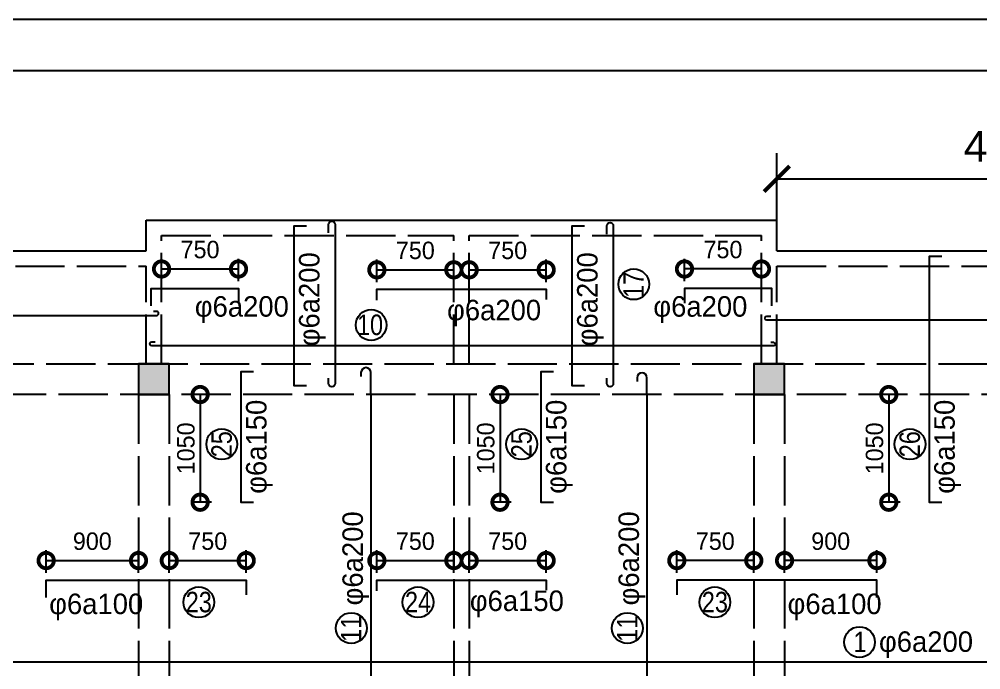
# Model space of a CAD drawing. Extents: x -103300 to -22645, y -943 to 55291.
# Drawn here: x -93459 to -84082, y 48950 to 55291 of the extents above; entities that cross this region are included whole.
import ezdxf

# ---------------------------------------------------------------- set-up
doc = ezdxf.new("R2010")
doc.units = 0
doc.header["$LTSCALE"] = 40
doc.linetypes.add('ACAD_ISO02W100', pattern=[15, 12, -3])
doc.layers.get('0').update_dxf_attribs({"linetype": 'CONTINUOUS'})
doc.layers.get('DEFPOINTS').update_dxf_attribs({"linetype": 'CONTINUOUS'})
for name, color, linetype in [('BAO', 3, 'CONTINUOUS'), ('COT', 3, 'CONTINUOUS'), ('KTHUOT', 6, 'CONTINUOUS'), ('MANH', 2, 'CONTINUOUS'), ('TEXT', 7, 'CONTINUOUS'), ('THEP', 1, 'CONTINUOUS')]:
    doc.layers.add(name, color=color, linetype=linetype)
doc.styles.add('DIM-NEW', font='VHELVCN.TTF')
doc.styles.add('VNI-HELVE', font='VHELVEN.TTF')
doc.styles.add('VNI-TIMES', font='VTIMESN.TTF')
doc.dimstyles.new('D1', dxfattribs={"dimscale": 0, "dimtxt": 300, "dimasz": 250, "dimexe": 250, "dimexo": 0, "dimgap": 160, "dimtad": 1, "dimdec": 0, "dimdsep": 46, "dimtxsty": 'VNI-HELVE', "dimblk1": 'ARCHTICK', "dimblk2": 'ARCHTICK', "dimsah": 1, "dimcen": 2.5, "dimclrd": 6, "dimclre": 6, "dimclrt": 6, "dimadec": 0, "dimazin": 0, "dimtfac": 1, "dimtdec": 0, "dimtmove": 0, "dimatfit": 3, "dimldrblk": 'ARCHTICK', "dimfxl": 0, "dimtolj": 1, "dimtzin": 0, "dimarcsym": 0})

# ---------------------------------------------------------------- blocks, each defined once
blk = doc.blocks.new('_DotSmall')
at = {"color": 0, "linetype": 'ByBlock', "const_width": 0.5}
blk.add_lwpolyline([(-0.0625, 0, 1), (0.0625, 0, 1)], format="xyb", close=True, dxfattribs=at)
blk = doc.blocks.new('*D46')
at = {"layer": 'DEFPOINTS', "color": 0, "linetype": 'Continuous'}
for p in [(-91245.4, 50014.2), (-91995.8, 49824.5), (-91245.4, 49824.5)]:
    blk.add_point(p, dxfattribs=at)
at = {"layer": 'KTHUOT', "color": 9, "linetype": 'Continuous', "lineweight": -2}
for p, q in [((-91995.8, 49894.5), (-91995.8, 50114.2)), ((-91245.4, 49894.5), (-91245.4, 50114.2)), ((-91995.8, 50014.2), (-91245.4, 50014.2))]:
    blk.add_line(p, q, dxfattribs=at)
at = {"layer": 'KTHUOT', "color": 9, "linetype": 'Continuous', "lineweight": -2, "xscale": 300, "yscale": 300, "zscale": 300, "rotation": 180}
blk.add_blockref('_DotSmall', (-91995.8, 50014.2), dxfattribs=at)
at = {"layer": 'KTHUOT', "color": 9, "linetype": 'Continuous', "lineweight": -2, "xscale": 300, "yscale": 300, "zscale": 300}
blk.add_blockref('_DotSmall', (-91245.4, 50014.2), dxfattribs=at)
at = {"layer": 'KTHUOT', "color": 7, "linetype": 'Continuous', "insert": (-91620.6, 50202.6), "char_height": 170, "attachment_point": 5, "style": 'VNI-TIMES'}
blk.add_mtext('\\A1;750', dxfattribs=at)
blk = doc.blocks.new('_ARCHTICK')
at = {"color": 0, "linetype": 'ByBlock', "const_width": 0.15}
blk.add_lwpolyline([(-0.5, -0.5), (0.5, 0.5)], dxfattribs=at)
blk = doc.blocks.new('*D47')
at = {"layer": 'DEFPOINTS', "color": 0, "linetype": 'Continuous'}
for p in [(-92295.8, 50014.2), (-93196.3, 49824.5), (-92295.8, 49824.5)]:
    blk.add_point(p, dxfattribs=at)
at = {"layer": 'KTHUOT', "color": 9, "linetype": 'Continuous', "lineweight": -2}
for p, q in [((-93196.3, 49894.5), (-93196.3, 50114.2)), ((-92295.8, 49894.5), (-92295.8, 50114.2)), ((-93196.3, 50014.2), (-92295.8, 50014.2))]:
    blk.add_line(p, q, dxfattribs=at)
at = {"layer": 'KTHUOT', "color": 9, "linetype": 'Continuous', "lineweight": -2, "xscale": 300, "yscale": 300, "zscale": 300, "rotation": 180}
blk.add_blockref('_DotSmall', (-93196.3, 50014.2), dxfattribs=at)
at = {"layer": 'KTHUOT', "color": 9, "linetype": 'Continuous', "lineweight": -2, "xscale": 300, "yscale": 300, "zscale": 300}
blk.add_blockref('_DotSmall', (-92295.8, 50014.2), dxfattribs=at)
at = {"layer": 'KTHUOT', "color": 7, "linetype": 'Continuous', "insert": (-92746.1, 50202.2), "char_height": 170, "attachment_point": 5, "style": 'VNI-TIMES'}
blk.add_mtext('\\A1;900', dxfattribs=at)
blk = doc.blocks.new('*D49')
at = {"layer": 'DEFPOINTS', "color": 0, "linetype": 'Continuous'}
for p in [(-88320.4, 50014.2), (-89070.8, 49824.5), (-88320.4, 49824.5)]:
    blk.add_point(p, dxfattribs=at)
at = {"layer": 'KTHUOT', "color": 9, "linetype": 'Continuous', "lineweight": -2}
for p, q in [((-89070.8, 49894.5), (-89070.8, 50114.2)), ((-88320.4, 49894.5), (-88320.4, 50114.2)), ((-89070.8, 50014.2), (-88320.4, 50014.2))]:
    blk.add_line(p, q, dxfattribs=at)
at = {"layer": 'KTHUOT', "color": 9, "linetype": 'Continuous', "lineweight": -2, "xscale": 300, "yscale": 300, "zscale": 300, "rotation": 180}
blk.add_blockref('_DotSmall', (-89070.8, 50014.2), dxfattribs=at)
at = {"layer": 'KTHUOT', "color": 9, "linetype": 'Continuous', "lineweight": -2, "xscale": 300, "yscale": 300, "zscale": 300}
blk.add_blockref('_DotSmall', (-88320.4, 50014.2), dxfattribs=at)
at = {"layer": 'KTHUOT', "color": 7, "linetype": 'Continuous', "insert": (-88695.6, 50202.6), "char_height": 170, "attachment_point": 5, "style": 'VNI-TIMES'}
blk.add_mtext('\\A1;750', dxfattribs=at)
blk = doc.blocks.new('*D48')
at = {"layer": 'DEFPOINTS', "color": 0, "linetype": 'Continuous'}
for p in [(-89220.8, 50014.2), (-89971.3, 49824.5), (-89220.8, 49824.5)]:
    blk.add_point(p, dxfattribs=at)
at = {"layer": 'KTHUOT', "color": 9, "linetype": 'Continuous', "lineweight": -2}
for p, q in [((-89971.3, 49894.5), (-89971.3, 50114.2)), ((-89220.8, 49894.5), (-89220.8, 50114.2)), ((-89971.3, 50014.2), (-89220.8, 50014.2))]:
    blk.add_line(p, q, dxfattribs=at)
at = {"layer": 'KTHUOT', "color": 9, "linetype": 'Continuous', "lineweight": -2, "xscale": 300, "yscale": 300, "zscale": 300, "rotation": 180}
blk.add_blockref('_DotSmall', (-89971.3, 50014.2), dxfattribs=at)
at = {"layer": 'KTHUOT', "color": 9, "linetype": 'Continuous', "lineweight": -2, "xscale": 300, "yscale": 300, "zscale": 300}
blk.add_blockref('_DotSmall', (-89220.8, 50014.2), dxfattribs=at)
at = {"layer": 'KTHUOT', "color": 7, "linetype": 'Continuous', "insert": (-89596.1, 50202.6), "char_height": 170, "attachment_point": 5, "style": 'VNI-TIMES'}
blk.add_mtext('\\A1;750', dxfattribs=at)
blk = doc.blocks.new('*D50')
at = {"layer": 'DEFPOINTS', "color": 0, "linetype": 'Continuous'}
for p in [(-87046.3, 50014.2), (-87046.3, 49824.5), (-86295.8, 49824.5)]:
    blk.add_point(p, dxfattribs=at)
at = {"layer": 'KTHUOT', "color": 9, "linetype": 'Continuous', "lineweight": -2}
for p, q in [((-87046.3, 49894.5), (-87046.3, 50114.2)), ((-86295.8, 49894.5), (-86295.8, 50114.2)), ((-86295.8, 50014.2), (-87046.3, 50014.2))]:
    blk.add_line(p, q, dxfattribs=at)
at = {"layer": 'KTHUOT', "color": 9, "linetype": 'Continuous', "lineweight": -2, "xscale": 300, "yscale": 300, "zscale": 300, "rotation": 180}
blk.add_blockref('_DotSmall', (-87046.3, 50014.2), dxfattribs=at)
at = {"layer": 'KTHUOT', "color": 9, "linetype": 'Continuous', "lineweight": -2, "xscale": 300, "yscale": 300, "zscale": 300}
blk.add_blockref('_DotSmall', (-86295.8, 50014.2), dxfattribs=at)
at = {"layer": 'KTHUOT', "color": 7, "linetype": 'Continuous', "insert": (-86671.1, 50202.6), "char_height": 170, "attachment_point": 5, "style": 'VNI-TIMES'}
blk.add_mtext('\\A1;750', dxfattribs=at)
blk = doc.blocks.new('*D51')
at = {"layer": 'DEFPOINTS', "color": 0, "linetype": 'Continuous'}
for p in [(-85995.8, 50014.2), (-85995.8, 49824.5), (-85095.4, 49824.5)]:
    blk.add_point(p, dxfattribs=at)
at = {"layer": 'KTHUOT', "color": 9, "linetype": 'Continuous', "lineweight": -2}
for p, q in [((-85995.8, 49894.5), (-85995.8, 50114.2)), ((-85095.4, 49894.5), (-85095.4, 50114.2)), ((-85095.4, 50014.2), (-85995.8, 50014.2))]:
    blk.add_line(p, q, dxfattribs=at)
at = {"layer": 'KTHUOT', "color": 9, "linetype": 'Continuous', "lineweight": -2, "xscale": 300, "yscale": 300, "zscale": 300, "rotation": 180}
blk.add_blockref('_DotSmall', (-85995.8, 50014.2), dxfattribs=at)
at = {"layer": 'KTHUOT', "color": 9, "linetype": 'Continuous', "lineweight": -2, "xscale": 300, "yscale": 300, "zscale": 300}
blk.add_blockref('_DotSmall', (-85095.4, 50014.2), dxfattribs=at)
at = {"layer": 'KTHUOT', "color": 7, "linetype": 'Continuous', "insert": (-85545.6, 50202.2), "char_height": 170, "attachment_point": 5, "style": 'VNI-TIMES'}
blk.add_mtext('\\A1;900', dxfattribs=at)
blk = doc.blocks.new('*D42')
at = {"layer": 'DEFPOINTS', "color": 0, "linetype": 'Continuous'}
for p in [(-81495.8, 53735.1), (-86070.8, 53032.4), (-81495.8, 53032.4)]:
    blk.add_point(p, dxfattribs=at)
at = {"layer": 'KTHUOT', "color": 6, "linetype": 'Continuous', "lineweight": -2}
for p, q in [((-86070.8, 53032.4), (-86070.8, 53985.1)), ((-81495.8, 53032.4), (-81495.8, 53985.1)), ((-86070.8, 53735.1), (-81495.8, 53735.1))]:
    blk.add_line(p, q, dxfattribs=at)
at = {"layer": 'KTHUOT', "color": 6, "linetype": 'Continuous', "lineweight": -2, "xscale": 250, "yscale": 250, "zscale": 250, "rotation": 180}
blk.add_blockref('_ARCHTICK', (-86070.8, 53735.1), dxfattribs=at)
at = {"layer": 'KTHUOT', "color": 6, "linetype": 'Continuous', "lineweight": -2, "xscale": 250, "yscale": 250, "zscale": 250}
blk.add_blockref('_ARCHTICK', (-81495.8, 53735.1), dxfattribs=at)
at = {"layer": 'KTHUOT', "color": 6, "linetype": 'Continuous', "insert": (-83783.3, 54049.3), "char_height": 300, "attachment_point": 5, "style": 'VNI-HELVE'}
blk.add_mtext('\\A1;4500', dxfattribs=at)
blk = doc.blocks.new('*D292')
at = {"layer": 'DEFPOINTS', "color": 0, "linetype": 'Continuous'}
for p in [(-91514.9, 51632.4), (-91694.7, 50582.7), (-91514.9, 50582.7)]:
    blk.add_point(p, dxfattribs=at)
at = {"layer": 'KTHUOT', "color": 9, "linetype": 'Continuous', "lineweight": -2}
for p, q in [((-91584.9, 51632.4), (-91764.7, 51632.4)), ((-91694.7, 51632.4), (-91694.7, 50582.7)), ((-91584.9, 50582.7), (-91764.7, 50582.7))]:
    blk.add_line(p, q, dxfattribs=at)
at = {"layer": 'KTHUOT', "color": 9, "linetype": 'Continuous', "lineweight": -2, "xscale": 300, "yscale": 300, "zscale": 300}
for p, rotation in [((-91694.7, 51632.4), 90), ((-91694.7, 50582.7), 270)]:
    blk.add_blockref('_DotSmall', p, dxfattribs=dict(at, rotation=rotation))
at = {"layer": 'KTHUOT', "color": 7, "linetype": 'Continuous', "insert": (-91833.1, 51107.6), "char_height": 170, "attachment_point": 5, "rotation": 90, "style": 'VNI-TIMES'}
blk.add_mtext('\\A1;1050', dxfattribs=at)
blk = doc.blocks.new('*D293')
at = {"layer": 'DEFPOINTS', "color": 0, "linetype": 'Continuous'}
for p in [(-84799.6, 51632.4), (-84979.5, 50582.7), (-84799.6, 50582.7)]:
    blk.add_point(p, dxfattribs=at)
at = {"layer": 'KTHUOT', "color": 9, "linetype": 'Continuous', "lineweight": -2}
for p, q in [((-84869.6, 51632.4), (-85049.5, 51632.4)), ((-84979.5, 51632.4), (-84979.5, 50582.7)), ((-84869.6, 50582.7), (-85049.5, 50582.7))]:
    blk.add_line(p, q, dxfattribs=at)
at = {"layer": 'KTHUOT', "color": 9, "linetype": 'Continuous', "lineweight": -2, "xscale": 300, "yscale": 300, "zscale": 300}
for p, rotation in [((-84979.5, 51632.4), 90), ((-84979.5, 50582.7), 270)]:
    blk.add_blockref('_DotSmall', p, dxfattribs=dict(at, rotation=rotation))
at = {"layer": 'KTHUOT', "color": 7, "linetype": 'Continuous', "insert": (-85117.9, 51107.6), "char_height": 170, "attachment_point": 5, "rotation": 90, "style": 'VNI-TIMES'}
blk.add_mtext('\\A1;1050', dxfattribs=at)
blk = doc.blocks.new('*D485')
at = {"layer": 'DEFPOINTS', "color": 0, "linetype": 'Continuous'}
for p in [(-88590.6, 51632.4), (-88770.5, 50582.7), (-88590.6, 50582.7)]:
    blk.add_point(p, dxfattribs=at)
at = {"layer": 'KTHUOT', "color": 9, "linetype": 'Continuous', "lineweight": -2}
for p, q in [((-88660.6, 51632.4), (-88840.5, 51632.4)), ((-88770.5, 51632.4), (-88770.5, 50582.7)), ((-88660.6, 50582.7), (-88840.5, 50582.7))]:
    blk.add_line(p, q, dxfattribs=at)
at = {"layer": 'KTHUOT', "color": 9, "linetype": 'Continuous', "lineweight": -2, "xscale": 300, "yscale": 300, "zscale": 300}
for p, rotation in [((-88770.5, 51632.4), 90), ((-88770.5, 50582.7), 270)]:
    blk.add_blockref('_DotSmall', p, dxfattribs=dict(at, rotation=rotation))
at = {"layer": 'KTHUOT', "color": 7, "linetype": 'Continuous', "insert": (-88908.9, 51107.6), "char_height": 170, "attachment_point": 5, "rotation": 90, "style": 'VNI-TIMES'}
blk.add_mtext('\\A1;1050', dxfattribs=at)
blk = doc.blocks.new('*D490')
at = {"layer": 'DEFPOINTS', "color": 0, "linetype": 'Continuous'}
for p in [(-88320.4, 52848.2), (-89070.8, 52658.5), (-88320.4, 52658.5)]:
    blk.add_point(p, dxfattribs=at)
at = {"layer": 'KTHUOT', "color": 9, "linetype": 'Continuous', "lineweight": -2}
for p, q in [((-89070.8, 52728.5), (-89070.8, 52948.2)), ((-88320.4, 52728.5), (-88320.4, 52948.2)), ((-89070.8, 52848.2), (-88320.4, 52848.2))]:
    blk.add_line(p, q, dxfattribs=at)
at = {"layer": 'KTHUOT', "color": 9, "linetype": 'Continuous', "lineweight": -2, "xscale": 300, "yscale": 300, "zscale": 300, "rotation": 180}
blk.add_blockref('_DotSmall', (-89070.8, 52848.2), dxfattribs=at)
at = {"layer": 'KTHUOT', "color": 9, "linetype": 'Continuous', "lineweight": -2, "xscale": 300, "yscale": 300, "zscale": 300}
blk.add_blockref('_DotSmall', (-88320.4, 52848.2), dxfattribs=at)
at = {"layer": 'KTHUOT', "color": 7, "linetype": 'Continuous', "insert": (-88695.6, 53036.6), "char_height": 170, "attachment_point": 5, "style": 'VNI-TIMES'}
blk.add_mtext('\\A1;750', dxfattribs=at)
blk = doc.blocks.new('*D491')
at = {"layer": 'DEFPOINTS', "color": 0, "linetype": 'Continuous'}
for p in [(-89220.8, 52848.2), (-89971.3, 52658.5), (-89220.8, 52658.5)]:
    blk.add_point(p, dxfattribs=at)
at = {"layer": 'KTHUOT', "color": 9, "linetype": 'Continuous', "lineweight": -2}
for p, q in [((-89971.3, 52728.5), (-89971.3, 52948.2)), ((-89220.8, 52728.5), (-89220.8, 52948.2)), ((-89971.3, 52848.2), (-89220.8, 52848.2))]:
    blk.add_line(p, q, dxfattribs=at)
at = {"layer": 'KTHUOT', "color": 9, "linetype": 'Continuous', "lineweight": -2, "xscale": 300, "yscale": 300, "zscale": 300, "rotation": 180}
blk.add_blockref('_DotSmall', (-89971.3, 52848.2), dxfattribs=at)
at = {"layer": 'KTHUOT', "color": 9, "linetype": 'Continuous', "lineweight": -2, "xscale": 300, "yscale": 300, "zscale": 300}
blk.add_blockref('_DotSmall', (-89220.8, 52848.2), dxfattribs=at)
at = {"layer": 'KTHUOT', "color": 7, "linetype": 'Continuous', "insert": (-89596.1, 53036.6), "char_height": 170, "attachment_point": 5, "style": 'VNI-TIMES'}
blk.add_mtext('\\A1;750', dxfattribs=at)
blk = doc.blocks.new('*D492')
at = {"layer": 'DEFPOINTS', "color": 0, "linetype": 'Continuous'}
for p in [(-91320.4, 52856.3), (-92070.8, 52666.7), (-91320.4, 52666.7)]:
    blk.add_point(p, dxfattribs=at)
at = {"layer": 'KTHUOT', "color": 9, "linetype": 'Continuous', "lineweight": -2}
for p, q in [((-92070.8, 52736.7), (-92070.8, 52956.3)), ((-91320.4, 52736.7), (-91320.4, 52956.3)), ((-92070.8, 52856.3), (-91320.4, 52856.3))]:
    blk.add_line(p, q, dxfattribs=at)
at = {"layer": 'KTHUOT', "color": 9, "linetype": 'Continuous', "lineweight": -2, "xscale": 300, "yscale": 300, "zscale": 300, "rotation": 180}
blk.add_blockref('_DotSmall', (-92070.8, 52856.3), dxfattribs=at)
at = {"layer": 'KTHUOT', "color": 9, "linetype": 'Continuous', "lineweight": -2, "xscale": 300, "yscale": 300, "zscale": 300}
blk.add_blockref('_DotSmall', (-91320.4, 52856.3), dxfattribs=at)
at = {"layer": 'KTHUOT', "color": 7, "linetype": 'Continuous', "insert": (-91695.6, 53044.7), "char_height": 170, "attachment_point": 5, "style": 'VNI-TIMES'}
blk.add_mtext('\\A1;750', dxfattribs=at)
blk = doc.blocks.new('*D493')
at = {"layer": 'DEFPOINTS', "color": 0, "linetype": 'Continuous'}
for p in [(-86971.3, 52856.3), (-86971.3, 52666.7), (-86220.8, 52666.7)]:
    blk.add_point(p, dxfattribs=at)
at = {"layer": 'KTHUOT', "color": 9, "linetype": 'Continuous', "lineweight": -2}
for p, q in [((-86971.3, 52736.7), (-86971.3, 52956.3)), ((-86220.8, 52736.7), (-86220.8, 52956.3)), ((-86220.8, 52856.3), (-86971.3, 52856.3))]:
    blk.add_line(p, q, dxfattribs=at)
at = {"layer": 'KTHUOT', "color": 9, "linetype": 'Continuous', "lineweight": -2, "xscale": 300, "yscale": 300, "zscale": 300, "rotation": 180}
blk.add_blockref('_DotSmall', (-86971.3, 52856.3), dxfattribs=at)
at = {"layer": 'KTHUOT', "color": 9, "linetype": 'Continuous', "lineweight": -2, "xscale": 300, "yscale": 300, "zscale": 300}
blk.add_blockref('_DotSmall', (-86220.8, 52856.3), dxfattribs=at)
at = {"layer": 'KTHUOT', "color": 7, "linetype": 'Continuous', "insert": (-86596.1, 53044.7), "char_height": 170, "attachment_point": 5, "style": 'VNI-TIMES'}
blk.add_mtext('\\A1;750', dxfattribs=at)

msp = doc.modelspace()

# ---------------------------------------------------------------- linework, layer by layer
at = {"layer": 'BAO', "color": 3, "linetype": 'Continuous'}
for points in [[(-22645, -943.4), (-103300.5, -943.4), (-103300.5, 55290.9), (-22645, 55290.9)], [(-23145, -443.4), (-102800.5, -443.4), (-102800.5, 54790.9), (-23145, 54790.9)]]:
    msp.add_lwpolyline(points, close=True, dxfattribs=at)
at = {"layer": 'COT'}
for points in [[(-92295.8, 51632.4), (-91995.8, 51632.4), (-91995.8, 51932.4), (-92295.8, 51932.4)], [(-86295.8, 51632.4), (-85995.8, 51632.4), (-85995.8, 51932.4), (-86295.8, 51932.4)]]:
    msp.add_lwpolyline(points, close=True, dxfattribs=at)
for points in [[(-92295.8, 51632.4), (-91995.8, 51632.4), (-92295.8, 51932.4), (-91995.8, 51932.4)], [(-86295.8, 51632.4), (-85995.8, 51632.4), (-86295.8, 51932.4), (-85995.8, 51932.4)]]:
    msp.add_solid(points, dxfattribs=at)
at = {"layer": 'KTHUOT', "color": 6, "linetype": 'Continuous'}
for centre in [(-87466.3, 52707.5), (-90027.3, 52310.2), (-91484, 51148.3), (-88559.8, 51148.3), (-84772.9, 51148.3), (-91708.1, 49608), (-89570.3, 49608), (-86675.5, 49608), (-90220.8, 49355.4), (-87528.8, 49355.4), (-85264.4, 49219.4)]:
    msp.add_circle(centre, 150, dxfattribs=at)
at = {"layer": 'MANH', "linetype": 'Continuous'}
for p, q in [((-92220.8, 53332.4), (-89295.8, 53332.4)), ((-92220.8, 53032.4), (-92220.8, 53332.4)), ((-89295.8, 53332.4), (-86070.8, 53332.4)), ((-86070.8, 53032.4), (-86070.8, 53332.4)), ((-96795.8, 53032.4), (-92220.8, 53032.4)), ((-86070.8, 53032.4), (-82395.8, 53032.4))]:
    msp.add_line(p, q, dxfattribs=at)
at = {"layer": 'MANH', "linetype": 'ACAD_ISO02W100'}
for p, q in [((-86295.8, 53332.4), (-86070.8, 53332.4)), ((-92070.8, 53182.4), (-89220.8, 53182.4)), ((-92070.8, 51932.4), (-92070.8, 53182.4)), ((-89220.8, 51932.4), (-89220.8, 53182.4)), ((-89070.8, 53182.4), (-86220.8, 53182.4)), ((-89070.8, 51932.4), (-89070.8, 53182.4)), ((-86220.8, 51932.4), (-86220.8, 53182.4)), ((-95895.8, 52882.4), (-92220.8, 52882.4)), ((-92220.8, 51932.4), (-92220.8, 52882.4)), ((-86070.8, 52882.4), (-81645.8, 52882.4)), ((-86070.8, 51932.4), (-86070.8, 52882.4)), ((-95595.8, 51932.4), (-92295.8, 51932.4)), ((-92295.8, 51932.4), (-89295.8, 51932.4)), ((-89295.8, 51932.4), (-86295.8, 51932.4)), ((-86295.8, 51932.4), (-82695.8, 51932.4)), ((-91995.8, 51632.4), (-95595.8, 51632.4)), ((-92295.8, 51632.4), (-92295.8, 47732.4)), ((-88995.8, 51632.4), (-91995.8, 51632.4)), ((-91995.8, 51632.4), (-91995.8, 47732.4)), ((-89220.8, 51632.4), (-89220.8, 47732.4)), ((-89070.8, 51632.4), (-89070.8, 47732.4)), ((-85995.8, 51632.4), (-88995.8, 51632.4)), ((-86295.8, 51632.4), (-86295.8, 47732.4)), ((-82395.8, 51632.4), (-85995.8, 51632.4)), ((-85995.8, 51632.4), (-85995.8, 47732.4))]:
    msp.add_line(p, q, dxfattribs=at)
at = {"layer": 'THEP'}
for points in [[(-90657.7, 53274.7), (-90781.2, 53274.7), (-90781.2, 51720.1), (-90657.7, 51720.1)], [(-87945.8, 53274.7), (-88069.3, 53274.7), (-88069.3, 51720.1), (-87945.8, 51720.1)], [(-84463, 52977.8), (-84586.5, 52977.8), (-84586.5, 50582.7), (-84463, 50582.7)], [(-92172.8, 52497.7), (-92172.8, 52666.7), (-91320.4, 52666.7), (-91320.4, 52523.7)], [(-89971.3, 52552.1), (-89971.3, 52658.5), (-88320.4, 52658.5), (-88320.4, 52559.7)], [(-86118.9, 52497.7), (-86118.9, 52666.7), (-86971.3, 52666.7), (-86971.3, 52523.7)], [(-91174, 51854.6), (-91297.5, 51854.6), (-91297.5, 50582.7), (-91174, 50582.7)], [(-88249.8, 51854.6), (-88373.3, 51854.6), (-88373.3, 50582.7), (-88249.8, 50582.7)], [(-93196.3, 49655.6), (-93196.3, 49824.5), (-91245.4, 49824.5), (-91245.4, 49681.6)], [(-89971.3, 49718.1), (-89971.3, 49824.5), (-88320.4, 49824.5), (-88320.4, 49725.7)], [(-85095.4, 49655.6), (-85095.4, 49824.5), (-87046.3, 49824.5), (-87046.3, 49681.6)]]:
    msp.add_lwpolyline(points, dxfattribs=at)
for points in [[(-90441.6, 53208.4), (-90441.6, 53290, -1), (-90378.1, 53290), (-90378.1, 51738.7, -1), (-90441.4, 51738.7), (-90441.4, 51793.1)], [(-87729.7, 53196.9), (-87729.7, 53278.5, -1), (-87666.2, 53278.5), (-87666.2, 51738.7, -1), (-87729.6, 51738.7), (-87729.6, 51793.1)], [(-96710.7, 52436.4), (-96752, 52436.4, 1), (-96752, 52402.1), (-92121.1, 52402.1, 1), (-92121.1, 52443.5), (-92148.7, 52443.5)], [(-86130.4, 52394.2), (-86171.6, 52394.2, 1), (-86171.6, 52359.9), (-81540.8, 52359.9, 1), (-81540.8, 52401.3), (-81568.3, 52401.3)], [(-92134.1, 52144.3), (-92169.4, 52144.3, 1), (-92169.4, 52109.1), (-86100, 52109.1, 1), (-86100, 52138.5), (-86129.4, 52138.5)], [(-90029.2, 51632.4), (-90029.2, 51846.2, 1), (-90126.5, 51846.2), (-90126.5, 51809.7)], [(-87337.2, 51632.4), (-87337.2, 51795.3, 1), (-87434.5, 51795.3), (-87434.5, 51758.7)], [(-90029.2, 51632.4), (-90029.2, 43334.7, -1), (-90106.4, 43334.7), (-90106.4, 43411.5)], [(-87337.2, 51632.4), (-87337.2, 43334.7, -1), (-87414.4, 43334.7), (-87414.4, 43411.5)], [(-71787.3, 49113.6), (-71702.2, 49113.6, -1), (-71702.2, 49023.3), (-71702.2, 49023.3), (-99389.6, 49023.3, -1), (-99389.6, 49108.2), (-99325.5, 49108.2)]]:
    msp.add_lwpolyline(points, format="xyb", dxfattribs=at)

# ---------------------------------------------------------------- texts
at = {"layer": 'TEXT', "style": 'DIM-NEW'}
for s, p in [('17', (-87368.2, 52574.5)), ('25', (-91385.9, 51021)), ('25', (-88461.7, 51021)), ('26', (-84674.9, 51021)), ('11', (-90122.7, 49222.4)), ('11', (-87430.7, 49222.4))]:
    msp.add_text(s, height=200, rotation=90, dxfattribs=at).set_placement(p)
for s, p in [('10', (-90165.7, 52212.1)), ('23', (-91835.3, 49509.9)), ('24', (-89697.5, 49509.9)), ('23', (-86802.7, 49509.9)), ('1', (-85323.3, 49121.3))]:
    msp.add_text(s, height=200, dxfattribs=at).set_placement(p)
at = {"layer": 'TEXT', "char_height": 200, "width": 982.857, "attachment_point": 1, "rotation": 90, "style": 'VNI-TIMES'}
for s, insert in [('{\\fSymbol|b0|i0|c2|p16;f}6a200', (-90731.1, 52102.4)), ('{\\fSymbol|b0|i0|c2|p16;f}6a200', (-88019.2, 52102.4)), ('{\\fSymbol|b0|i0|c2|p16;f}6a150', (-91247.5, 50664.9)), ('{\\fSymbol|b0|i0|c2|p16;f}6a150', (-88323.2, 50664.9)), ('{\\fSymbol|b0|i0|c2|p16;f}6a150', (-84536.4, 50664.9)), ('{\\fSymbol|b0|i0|c2|p16;f}6a200', (-90307.3, 49576.8)), ('{\\fSymbol|b0|i0|c2|p16;f}6a200', (-87615.2, 49576.8))]:
    msp.add_mtext(s, dxfattribs=dict(at, insert=insert))
at = {"layer": 'TEXT', "char_height": 200, "width": 982.857, "attachment_point": 1, "style": 'VNI-TIMES'}
for s, insert in [('{\\fSymbol|b0|i0|c2|p16;f}6a200', (-91746.7, 52591.5)), ('{\\fSymbol|b0|i0|c2|p16;f}6a200', (-89286.8, 52556.3)), ('{\\fSymbol|b0|i0|c2|p16;f}6a200', (-87275.4, 52591.5)), ('{\\fSymbol|b0|i0|c2|p16;f}6a100', (-93166.7, 49692.2)), ('{\\fSymbol|b0|i0|c2|p16;f}6a150', (-89064.9, 49722.3)), ('{\\fSymbol|b0|i0|c2|p16;f}6a100\\P ', (-85966.3, 49692.2)), ('{\\fSymbol|b0|i0|c2|p16;f}6a200', (-85075.1, 49324.1))]:
    msp.add_mtext(s, dxfattribs=dict(at, insert=insert))

# ---------------------------------------------------------------- dimensions: what is measured, and where the dimension line sits
at = {"layer": 'KTHUOT', "color": 6, "linetype": 'Continuous'}
dim = msp.add_linear_dim(base=(-81495.8, 53735.1), p1=(-86070.8, 53032.4), p2=(-81495.8, 53032.4), text='4500', dimstyle='D1', override={"dimscale": 1}, dxfattribs=at)
dim.commit()
dim.dimension.update_dxf_attribs({"geometry": '*D42', "text_midpoint": (-83783.3, 54049.3)})
for base, p1, p2, picture, middle in [((-91320.4, 52856.3), (-92070.8, 52666.7), (-91320.4, 52666.7), '*D492', (-91695.6, 53044.7)), ((-89220.8347, 52848.1608), (-89971.2719, 52658.5201), (-89220.8347, 52658.5201), '*D491', (-89596.0533, 53036.5658)), ((-88320.4, 52848.2), (-89070.8, 52658.5), (-88320.4, 52658.5), '*D490', (-88695.6, 53036.6)), ((-92295.8347, 50014.1607), (-93196.2719, 49824.52), (-92295.8347, 49824.52), '*D47', (-92746.0533, 50202.1874)), ((-91245.4, 50014.2), (-91995.8, 49824.5), (-91245.4, 49824.5), '*D46', (-91620.6, 50202.6)), ((-89220.8347, 50014.1607), (-89971.2719, 49824.52), (-89220.8347, 49824.52), '*D48', (-89596.0533, 50202.5657)), ((-88320.4, 50014.2), (-89070.8, 49824.5), (-88320.4, 49824.5), '*D49', (-88695.6, 50202.6))]:
    dim = msp.add_linear_dim(base=base, p1=p1, p2=p2, dimstyle='D1', override={"dimscale": 1, "dimtxt": 170, "dimasz": 300, "dimexe": 100, "dimexo": 70, "dimgap": 100, "dimtxsty": 'VNI-TIMES', "dimblk1": 'DotSmall', "dimblk2": 'DotSmall', "dimclrd": 9, "dimclre": 9, "dimclrt": 7}, dxfattribs=at)
    dim.commit()
    dim.dimension.update_dxf_attribs({"geometry": picture, "text_midpoint": middle})
for base, p1, p2, angle, override, picture, middle in [((-86971.2719, 52856.3319), (-86220.8347, 52666.6912), (-86971.2719, 52666.6912), 180, {"dimscale": 1, "dimtxt": 170, "dimasz": 300, "dimexe": 100, "dimexo": 70, "dimgap": 100, "dimtxsty": 'VNI-TIMES', "dimblk1": 'DotSmall', "dimblk2": 'DotSmall', "dimclrd": 9, "dimclre": 9, "dimclrt": 7}, '*D493', (-86596.0533, 53044.7369)), ((-91694.7, 50582.7), (-91514.9, 51632.4), (-91514.9, 50582.7), 90, {"dimscale": 1, "dimtxt": 170, "dimasz": 300, "dimexe": 70, "dimexo": 70, "dimgap": 50, "dimtxsty": 'VNI-TIMES', "dimblk1": 'DotSmall', "dimblk2": 'DotSmall', "dimclrd": 9, "dimclre": 9, "dimclrt": 7}, '*D292', (-91833.1, 51107.6)), ((-88770.5, 50582.7), (-88590.6, 51632.4), (-88590.6, 50582.7), 90, {"dimscale": 1, "dimtxt": 170, "dimasz": 300, "dimexe": 70, "dimexo": 70, "dimgap": 50, "dimtxsty": 'VNI-TIMES', "dimblk1": 'DotSmall', "dimblk2": 'DotSmall', "dimclrd": 9, "dimclre": 9, "dimclrt": 7}, '*D485', (-88908.9, 51107.6)), ((-84979.5, 50582.7), (-84799.6, 51632.4), (-84799.6, 50582.7), 90, {"dimscale": 1, "dimtxt": 170, "dimasz": 300, "dimexe": 70, "dimexo": 70, "dimgap": 50, "dimtxsty": 'VNI-TIMES', "dimblk1": 'DotSmall', "dimblk2": 'DotSmall', "dimclrd": 9, "dimclre": 9, "dimclrt": 7}, '*D293', (-85117.9, 51107.6)), ((-87046.2719, 50014.1607), (-86295.8347, 49824.52), (-87046.2719, 49824.52), 180, {"dimscale": 1, "dimtxt": 170, "dimasz": 300, "dimexe": 100, "dimexo": 70, "dimgap": 100, "dimtxsty": 'VNI-TIMES', "dimblk1": 'DotSmall', "dimblk2": 'DotSmall', "dimclrd": 9, "dimclre": 9, "dimclrt": 7}, '*D50', (-86671.0533, 50202.5657)), ((-85995.8, 50014.2), (-85095.4, 49824.5), (-85995.8, 49824.5), 180, {"dimscale": 1, "dimtxt": 170, "dimasz": 300, "dimexe": 100, "dimexo": 70, "dimgap": 100, "dimtxsty": 'VNI-TIMES', "dimblk1": 'DotSmall', "dimblk2": 'DotSmall', "dimclrd": 9, "dimclre": 9, "dimclrt": 7}, '*D51', (-85545.6, 50202.2))]:
    dim = msp.add_linear_dim(base=base, p1=p1, p2=p2, angle=angle, dimstyle='D1', override=override, dxfattribs=at)
    dim.commit()
    dim.dimension.update_dxf_attribs({"geometry": picture, "text_midpoint": middle})

doc.saveas('drawing.dxf')
